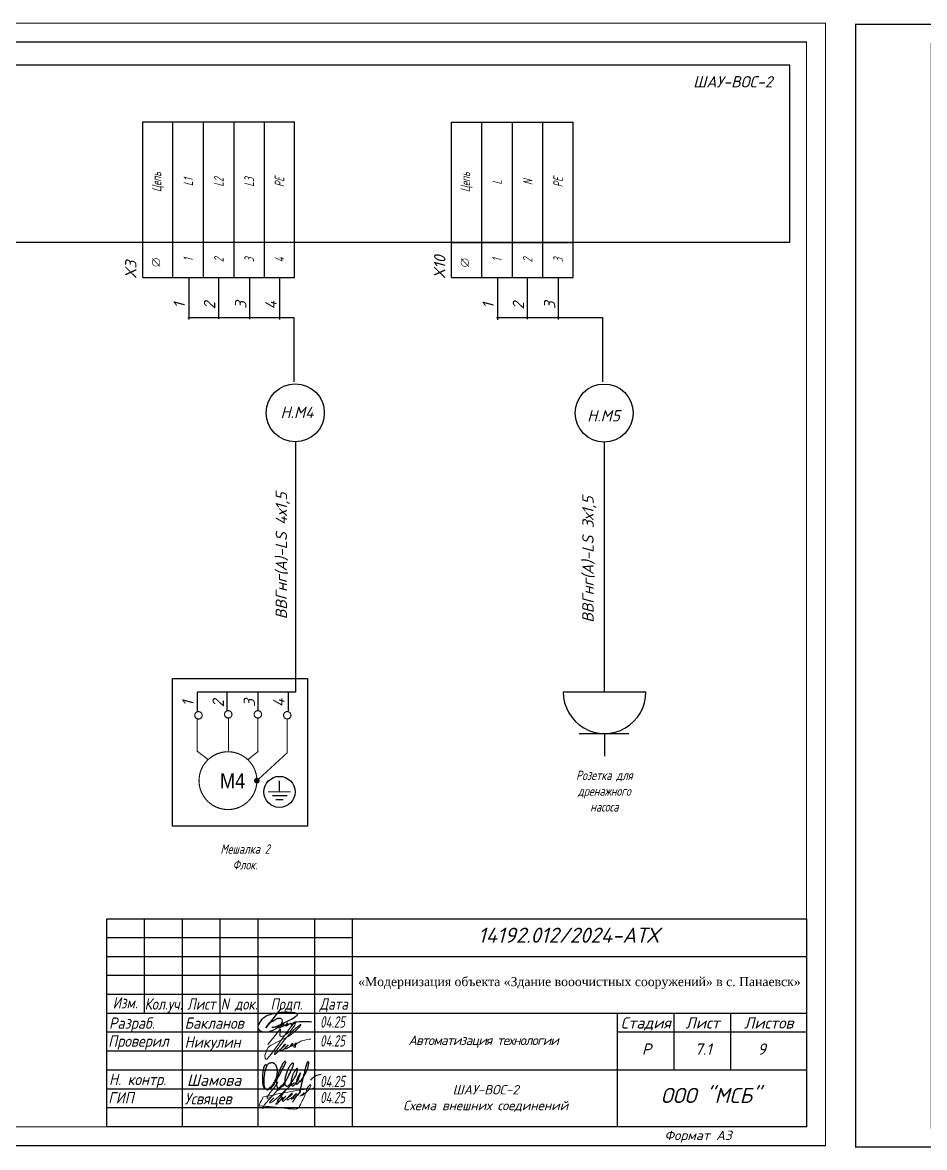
# Model space of a CAD drawing. Header units: millimetres. Extents: x 2725 to 10524, y 7125 to 11639.
# Drawn here: x 3640.4 to 3878.9, y 8695.7 to 8993.3 of the extents above; entities that cross this region are included whole.
import ezdxf
from ezdxf.enums import TextEntityAlignment as Align

# ---------------------------------------------------------------- set-up
doc = ezdxf.new("R2010")
doc.units = ezdxf.units.MM
doc.header["$LTSCALE"] = 4
doc.set_wipeout_variables(frame=1)
doc.linetypes.add('DASHED', pattern=[0.75, 0.5, -0.25])
doc.linetypes.add('SolidLine', pattern=[0])
doc.layers.add('G', color=5, linetype='Continuous')
doc.layers.add('SYMS', color=7, linetype='Continuous')
doc.layers.add('SHTAMP', color=7, linetype='SolidLine', lineweight=25)
doc.layers.add('Логотип', color=7, linetype='Continuous', lineweight=20)
doc.styles.add('ISOCPEUR', font='isocpeui.ttf')
doc.styles.add('SC', font='wromrusc.shx', dxfattribs={"width": 0.8, "height": 2.5})
doc.styles.add('Simplex00.10.00', font='simplex.shx')
doc.styles.add('Simplex25.085.15', font='', dxfattribs={"width": 0.85, "oblique": 15, "height": 2.5})
doc.styles.add('ГОСТ', font='isocpeur.ttf', dxfattribs={"oblique": 15})
doc.styles.get('Simplex25.085.15').set_extended_font_data('GOST type A')

# ---------------------------------------------------------------- blocks, each defined once
blk = doc.blocks.new('Формат А3')
at = {"color": 0, "linetype": 'Continuous', "const_width": 0.3}
for points in [[(-420, 297), (0, 297), (0, 0), (-420, 0)], [(-400, 5), (-400, 292), (-5, 292), (-5, 5)]]:
    blk.add_lwpolyline(points, close=True, dxfattribs=at)
at = {"color": 0, "linetype": 'Continuous', "style": 'Simplex00.10.00', "oblique": 15}
blk.add_text('Формат А3', height=2.5, dxfattribs=at).set_placement((-33.67, 2.75), align=Align.MIDDLE_CENTER)
blk = doc.blocks.new('*T311')
at = {"color": 0, "linetype": 'ByBlock', "lineweight": -2, "transparency": 16777216}
for p, q in [((0, 0), (0, 41.14)), ((0, 41.14), (40.16, 41.14)), ((8, 0), (8, 41.14)), ((16.08, 0), (16.08, 41.14)), ((24.16, 0), (24.16, 41.14)), ((32.16, 0), (32.16, 41.14)), ((40.16, 0), (40.16, 41.14)), ((0, 9.29), (40.16, 9.29))]:
    blk.add_line(p, q, dxfattribs=at)
at = {"color": 0, "lineweight": -2, "transparency": 16777216}
blk.add_line((0, 0), (40.16, 0), dxfattribs=at)
at = {"color": 0, "linetype": 'Continuous', "lineweight": -2, "transparency": 16777216, "char_height": 2.5, "attachment_point": 5, "rotation": 90, "style": 'Simplex25.085.15'}
for s, insert, width in [('Цепь', (4, 25.21), 28.8496), ('L2', (20.12, 25.21), 28.8496), ('L3', (28.16, 25.21), 28.8496), ('PE', (36.16, 25.21), 28.8496), ('L1', (12.04, 25.21), 28.8496), ('1', (12.04, 4.64), 6.286), ('2', (20.12, 4.64), 6.286), ('3', (28.16, 4.64), 6.286), ('4', (36.16, 4.64), 6.286)]:
    blk.add_mtext(s, dxfattribs=dict(at, insert=insert, width=width))
blk = doc.blocks.new('Клеммное соединение')
at = {"linetype": 'Continuous'}
blk.add_wipeout([(0, -1), (-0.44, -0.9), (-0.6, -0.8), (-0.71, -0.7), (-0.8, -0.6), (-0.87, -0.5), (-0.92, -0.4), (-0.95, -0.3), (-0.98, -0.2), (-0.99, -0.1), (-0.99, 0), (-0.99, 0.1), (-0.98, 0.2), (-0.95, 0.3), (-0.92, 0.4), (-0.87, 0.5), (-0.8, 0.6), (-0.71, 0.7), (-0.6, 0.8), (-0.44, 0.9), (0, 1), (0.44, 0.9), (0.6, 0.8), (0.71, 0.7), (0.8, 0.6), (0.87, 0.5), (0.92, 0.4), (0.95, 0.3), (0.98, 0.2), (0.99, 0.1), (1, 0), (0.99, -0.1), (0.98, -0.2), (0.95, -0.3), (0.92, -0.4), (0.87, -0.5), (0.8, -0.6), (0.71, -0.7), (0.6, -0.8), (0.44, -0.9)], dxfattribs=at)
at = {"color": 0, "linetype": 'Continuous', "lineweight": -2, "const_width": 0.15}
blk.add_lwpolyline([(-1.06, -1.06), (1.06, 1.06)], dxfattribs=at)
blk.add_lwpolyline([(-1, 0, 1), (1, 0, 1)], format="xyb", close=True, dxfattribs=at)
blk = doc.blocks.new('A$C67075CCA')
at = {"layer": 'Логотип', "color": 145, "lineweight": 15}
for points in [[(14.68, 5.88), (14.59, 5.72), (14.32, 5.54), (13.9, 5.39), (12.32, 5.25), (10.52, 5.01), (7.58, 4.53), (4.57, 3.92), (2.69, 3.51), (0.99, 3.21), (0.97, 3.2), (0.91, 3.09), (0.75, 2.64), (0.39, 2.01), (0.17, 1.5), (0, 1.08), (0.06, 0.83), (0.58, 0.87), (0.94, 0.82), (2.5, 0.66), (6.63, 0.27), (7.37, 0.17), (8.98, 0.01), (9.73, 0.04), (10.43, 0.44), (11, 1.49), (11.66, 2.81), (12.3, 4.37), (12.76, 5.66), (13.17, 6.18), (13.37, 6.43), (13.51, 6.47), (13.61, 6.44), (13.65, 6.35), (13.6, 6.17), (13.32, 5.44), (12.94, 4.91), (12.31, 4.31), (12.02, 4.04), (11.74, 3.86), (11.47, 3.65), (11.51, 3.77), (11.6, 3.93), (11.7, 4.03), (11.81, 4.16), (11.84, 4.27), (11.84, 4.31), (11.73, 4.27), (11.59, 4.09), (11.5, 3.97), (11.22, 3.77), (11.07, 3.64), (10.85, 3.5), (10.75, 3.43)], [(4.88, 7.15), (4.1, 5.86), (2.99, 4.52), (2.4, 3.68), (2.24, 3.43), (2.06, 3.04), (2.09, 2.83), (2.4, 2.91), (3.21, 3.31), (4.29, 4.43), (5.38, 5.75), (5.81, 6.13), (6.33, 6.54), (6.55, 6.54), (5.84, 5.79), (5.18, 5.15), (4.56, 4.72)], [(3.85, 2.96), (3.53, 2.68), (3.08, 2.24), (2.83, 1.9), (2.75, 1.71), (2.79, 1.65), (2.95, 1.64), (3.35, 1.85), (4.3, 2.56), (5.36, 3.53), (7.27, 5.24), (8.03, 6.02), (8.99, 6.81), (9.2, 6.98), (9.24, 7.01), (9.25, 6.99), (9.21, 6.9), (8.53, 6.44), (7.95, 5.92), (7.42, 5.36), (7.06, 5), (6.35, 4.19), (5.74, 3.39), (5.13, 2.67), (4.85, 2.31), (4.82, 2.18), (5.11, 2.48), (5.52, 3.04), (5.85, 3.26), (6, 3.24), (6, 3.11), (5.91, 2.85), (5.34, 2.13), (5.01, 1.71), (4.71, 1.42), (4.56, 1.3), (4.41, 1.33), (4.46, 1.45), (4.98, 2.24), (5.36, 2.86), (5.72, 3.19), (5.88, 3.25), (6.02, 3.24), (6.01, 3.12), (5.9, 2.8), (5.69, 2.53), (6.01, 2.74), (6.37, 2.96), (6.66, 3.1), (6.9, 3.35), (7.01, 3.43), (6.51, 2.86), (6.32, 2.66), (6.17, 2.44), (6.09, 2.28), (6.13, 2.11), (6.38, 2.15), (6.94, 2.57), (7.7, 3.08), (8.14, 3.43), (8.54, 3.78), (8.69, 3.97), (8.74, 4.1), (8.74, 4.22), (8.66, 4.24), (8.5, 4.12), (8.16, 3.8), (7.63, 3.18), (7.39, 2.73), (7.35, 2.5), (7.41, 2.44), (7.86, 2.6), (8.91, 3.21), (9.49, 3.64), (9.77, 3.84), (9.86, 4.07), (9.83, 4.12), (9.5, 3.85), (9.17, 3.56), (8.65, 3.08), (8.43, 2.78), (8.45, 2.66), (8.58, 2.67), (8.85, 2.79), (9.04, 2.91), (9.31, 3.07), (10.08, 3.6), (10.49, 4.02), (10.78, 4.43), (10.95, 4.69), (10.77, 4.55), (10.55, 4.25), (9.5, 2.9), (8.83, 1.86)], [(0.98, 0.05), (0.95, 0.22), (1.03, 0.5), (1.34, 1.02), (2.08, 1.97), (2.48, 2.42), (3.02, 3.02), (3.29, 3.36), (3.48, 3.5)]]:
    blk.add_spline(points, degree=3, dxfattribs=at)
blk = doc.blocks.new('Подпись Шамова')
for points in [[(107, 385), (99, 387), (86, 381), (75, 364), (65, 338), (55, 284), (48, 215), (46, 134), (49, 94), (69, 32), (78, 25), (108, 14), (122, 16), (163, 38), (191, 65), (217, 102), (244, 149), (265, 206), (271, 234), (274, 270), (273, 296), (270, 326), (260, 362), (248, 381), (236, 397), (222, 405), (205, 412), (179, 412), (156, 407), (137, 399), (123, 385), (114, 371), (98, 331), (91, 301), (81, 261), (76, 231), (70, 193), (67, 137), (69, 83), (70, 67), (89, 27), (94, 19), (110, 10), (127, 5), (150, 12), (175, 30), (198, 55), (219, 84), (236, 110), (268, 163), (302, 226), (344, 304), (377, 367), (394, 404), (398, 416), (399, 425), (396, 432), (389, 435), (378, 433), (369, 421), (358, 404), (338, 370), (320, 333), (309, 305), (297, 272), (287, 240), (278, 206), (271, 180), (261, 145), (259, 113), (259, 82), (262, 59), (275, 38), (288, 31), (305, 31), (332, 50), (373, 98), (405, 145), (463, 257), (505, 345), (517, 386), (518, 400), (512, 408), (502, 408), (488, 402), (470, 383), (441, 337), (420, 290), (400, 227), (385, 162), (382, 113), (385, 91), (391, 76), (403, 65), (417, 60), (437, 65), (458, 84), (474, 100), (541, 197), (560, 241), (575, 291), (580, 316), (578, 325), (572, 328), (565, 327), (557, 322), (552, 313), (528, 278), (507, 242), (494, 202), (480, 149), (477, 118), (483, 84), (489, 70), (500, 65), (519, 68), (532, 83), (559, 113), (582, 150), (598, 184), (610, 219), (619, 246), (621, 253), (621, 257), (618, 258), (616, 256), (613, 251), (579, 193), (564, 154), (559, 123), (556, 100), (561, 94), (568, 93), (573, 95), (580, 98), (596, 116), (608, 140), (610, 143), (610, 138), (611, 130), (620, 131), (631, 140), (633, 149), (689, 232), (730, 320), (742, 387), (749, 421), (743, 428), (736, 429), (726, 426), (716, 410), (699, 343), (680, 266), (659, 194), (643, 127), (622, 22), (609, -30)], [(777, 150), (800, 186), (853, 220), (894, 238), (935, 243)]]:
    blk.add_open_spline(points, degree=3)
blk = doc.blocks.new('A$C29F847F9')
at = {"color": 152, "ltscale": 1.2, "true_color": 0x2776bb}
for points in [[(72.37, 39.99), (68.43, 34.92), (69.46, 36.25), (70.34, 36.77), (71.05, 37.19, -0.161841), (72.21, 37.44, -0.186099), (72.48, 37.3, -0.075514), (72.68, 36.98, -0.216259), (72.68, 36.26, -0.120334), (71.72, 35.04, -0.109582), (69.08, 33.77, -0.149262), (67.29, 33.89, -0.221189), (66.44, 34.77, -0.16991), (66.44, 35.31, -0.086161), (67.49, 37.2, -0.173054), (69.54, 38.45, -0.059791), (73.56, 39.07, -0.04244), (76.04, 38.93, -0.162135), (76.72, 38.52, -0.37027), (76.72, 38.26, -0.102303), (75.24, 37.11, -0.004186), (71.29, 35.23, -0.088346), (70.48, 35.01, -0.042303), (70.22, 35.01, -0.246683), (70.04, 35.13, -0.460105)], [(72.59, 36.07, 0.022452), (72.32, 35.71, 0.097345), (71.81, 35.01, 0.63499), (71.97, 34.88, -1.190143)], [(71.97, 34.88), (72.21, 34.98, 0.188512), (73.19, 35.92, 0.453926), (73.14, 36.03, 0.310824), (73.04, 36, -0.174295), (72.95, 35.95, 0.334422), (72.41, 35.32, 0.590758), (72.56, 35.23, 0.045009), (73.65, 35.7, 0.07665), (74.17, 35.97, 0.482644), (74.21, 36.09, 0.366251), (74.05, 36.04, 0.060409), (73.69, 35.56, 0.357599), (73.7, 35.41, 0.358337), (73.82, 35.4, -0.011147), (74.32, 35.73, -0.051922), (75.05, 36.13, -0.478557), (75.22, 35.99, -0.265314), (75.14, 35.79, 0.591196), (75.16, 35.65, 0.280952), (75.4, 35.76, -0.013193), (75.69, 36.03, -0.432577), (75.85, 35.95, -1.613204)], [(72.85, 36.14), (72.59, 36.07, 2.56207)], [(75.85, 35.95), (75.82, 36.07, -0.010959), (75.79, 36.2, -0.234724), (75.82, 36.33, -0.184073), (76.01, 36.42, -0.003337), (76.21, 36.44, -0.058082), (80.63, 36.46, 0.074997)]]:
    blk.add_lwpolyline(points, format="xyb", dxfattribs=at)
blk = doc.blocks.new('A$C79DB0C6F')
at = {"color": 152, "lineweight": 20, "true_color": 0x2956c7}
for points in [[(613, 746, -0.73312), (607, 741), (578, 719), (540, 673), (510, 639), (452, 562), (361, 439), (272, 310), (180, 180), (132, 119), (97, 71), (35, 2, -0.100988), (31, 1, -0.161834), (23, 1, -0.001469), (16, 3, -0.175359), (8, 9, -0.045194), (3, 19, -0.086422), (1, 31), (0, 75), (4, 97), (17, 132), (39, 191), (66, 238, -0.087354), (124, 286), (297, 376), (390, 422), (472, 467), (542, 515), (629, 585), (700, 662), (721, 689, 0.098126), (728, 705, 0.455827), (726, 708, 0.15115), (723, 707, 0.051196), (709, 698), (634, 638), (578, 590), (485, 496), (397, 395), (262, 219), (199, 130), (191, 107, 0.114927), (191, 102, 0.234495), (193, 99, 0.374813), (198, 100), (243, 133), (305, 192), (351, 233), (381, 260), (407, 288), (415, 299, 0.118842), (418, 307, 0.254739), (417, 310, 0.245642), (414, 310, 0.022403), (406, 305), (401, 300), (384, 285), (371, 271), (333, 222), (322, 200), (319, 187, 0.212582), (320, 178, 0.263419), (328, 175, 0.109136), (338, 178, -0.005821), (353, 187), (382, 210), (423, 243), (451, 265), (472, 282), (472, 282), (473, 283, 0.390176), (473, 285, 0.271409), (470, 286, 0.034608), (467, 285, 0.081315), (453, 276, 0.016447), (419, 244, 0.122885), (409, 227, 0.174246), (409, 222, 0.181996), (414, 216, 0.324797), (441, 221), (510, 263), (549, 296), (566, 313, 0.257376), (567, 320, 0.432429), (561, 323, 0.070085), (552, 319, 0.079528), (546, 313, 0.004304), (533, 298, -0.01347), (516, 277, 0.221294), (513, 266, 0.154784), (515, 262, 0.251335), (518, 261, 0.054773), (526, 263, 0.035588), (554, 277, -0.002299), (606, 309, 0.060578), (637, 333), (628, 324), (624, 300), (622, 262, -0.152366), (616, 250, -0.170899), (608, 245, -0.141236), (599, 245, -0.175613), (587, 254, -0.291557), (598, 278, 0.049563), (614, 289, -0.05737), (648, 319, -0.045914), (729, 368, -0.02907), (899, 411, -0.09752), (930, 409, -2.988942)], [(56, 303), (180, 453), (301, 609, -0.646336), (318, 605, -0.134175), (315, 574), (301, 515, 0.147399), (303, 488, 0.115209), (314, 470, 0.261253), (330, 466, 0.00194), (381, 479), (453, 526), (512, 572), (534, 596), (604, 693), (620, 736, 0.517761), (613, 746, -0.712166)]]:
    blk.add_lwpolyline(points, format="xyb", dxfattribs=at)
blk = doc.blocks.new('*T413')
at = {"color": 0, "linetype": 'ByBlock', "lineweight": -2, "transparency": 16777216}
for p, q in [((0, 0), (0, 41.14)), ((0, 41.14), (32.16, 41.14)), ((8, 0), (8, 41.14)), ((16.08, 0), (16.08, 41.14)), ((24.16, 0), (24.16, 41.14)), ((32.16, 0), (32.16, 41.14)), ((0, 9.29), (32.16, 9.29))]:
    blk.add_line(p, q, dxfattribs=at)
at = {"color": 0, "lineweight": -2, "transparency": 16777216}
blk.add_line((0, 0), (32.16, 0), dxfattribs=at)
at = {"color": 0, "linetype": 'Continuous', "lineweight": -2, "transparency": 16777216, "char_height": 2.5, "attachment_point": 5, "rotation": 90, "style": 'Simplex25.085.15'}
for s, insert, width in [('Цепь', (4, 25.21), 28.8496), ('PE', (28.16, 25.21), 28.8496), ('L', (12.04, 25.21), 28.8496), ('N', (20.12, 25.21), 28.8496), ('1', (12.04, 4.64), 6.286), ('2', (20.12, 4.64), 6.286), ('3', (28.16, 4.64), 6.286)]:
    blk.add_mtext(s, dxfattribs=dict(at, insert=insert, width=width))

msp = doc.modelspace()

# ---------------------------------------------------------------- linework, layer by layer
at = {"color": 7, "ltscale": 0.2}
msp.add_lwpolyline([(3470.45, 8935.16), (3843.29, 8935.16), (3843.29, 8981.99), (3470.45, 8981.99)], close=True, dxfattribs=at)
at = {"ltscale": 1.2}
msp.add_lwpolyline([(3680.07, 8819.72), (3715.72, 8819.72), (3715.72, 8780.67), (3680.07, 8780.67)], close=True, dxfattribs=at)
at = {"color": 0, "linetype": 'DASHED', "const_width": 0.298}
for points in [[(3686.93, 8809.02, 1), (3686.93, 8810.98, 1)], [(3694.81, 8809.27, 1), (3694.81, 8811.23, 1)], [(3702.63, 8809.27, 1), (3702.63, 8811.23, 1)], [(3710.41, 8809.03, 1), (3710.41, 8810.99, 1)]]:
    msp.add_lwpolyline(points, format="xyb", close=True, dxfattribs=at)
msp.add_lwpolyline([(3686.6, 8808.94), (3686.6, 8809.17)], dxfattribs=at)
at = {"linetype": 'Continuous', "const_width": 0.298}
for points in [[(3686.6, 8809.08), (3686.6, 8800.42)], [(3694.85, 8809.36), (3694.85, 8800.57)], [(3705.36, 8789.73), (3711.33, 8789.73)], [(3706.49, 8788.73), (3710.47, 8788.73)], [(3707.35, 8787.69), (3709.34, 8787.69)]]:
    msp.add_lwpolyline(points, dxfattribs=at)
at = {"color": 0, "linetype": 'Continuous', "const_width": 0.298}
for points in [[(3702.63, 8809.27), (3702.63, 8800.22), (3702.63, 8800.22)], [(3710.41, 8809.03), (3710.41, 8800.04), (3710.41, 8800.04)]]:
    msp.add_lwpolyline(points, dxfattribs=at)
at = {"linetype": 'ByBlock', "const_width": 0.3}
for points in [[(3686.56, 8800.53), (3689.49, 8798.29)], [(3702.77, 8800.48), (3699.99, 8798.26)], [(3710.43, 8800.12), (3702.38, 8792.71)]]:
    msp.add_lwpolyline(points, dxfattribs=at)
msp.add_lwpolyline([(3687.08, 8792.71, 1), (3702.38, 8792.71, 1)], format="xyb", close=True, dxfattribs=at)
at = {"linetype": 'Continuous', "const_width": 0.746}
msp.add_lwpolyline([(3702, 8792.71, 1), (3702.75, 8792.71, 1)], format="xyb", close=True, dxfattribs=at)
at = {"ltscale": 1.2}
msp.add_lwpolyline([(3708.35, 8789.73), (3708.35, 8792.7)], dxfattribs=at)
msp.add_circle((3708.35, 8789.73), 4.12, dxfattribs=at)
at = {"layer": 'G', "color": 0}
for points in [[(3783.39, 8816.17), (3805.23, 8816.17)], [(3787.57, 8805.17), (3800.72, 8805.17)], [(3794.31, 8805.17), (3794.31, 8799.16)]]:
    msp.add_lwpolyline(points, dxfattribs=at)
msp.add_arc((3794.31, 8816.09), 10.92, 179.5629, 0.4371, dxfattribs=at)
at = {"layer": 'SHTAMP', "color": 0}
for points in [[(3662.7, 8756.13), (3847.7, 8756.13), (3847.7, 8701.13), (3662.7, 8701.13), (3662.7, 8756.13)], [(3672.7, 8731.13), (3672.7, 8756.13)], [(3682.7, 8701.13), (3682.7, 8756.13)], [(3692.7, 8731.13), (3692.7, 8756.13)], [(3702.7, 8701.13), (3702.7, 8756.13)], [(3717.7, 8701.13), (3717.7, 8756.13)], [(3727.7, 8701.13), (3727.7, 8756.13)], [(3727.7, 8751.13), (3662.7, 8751.13)], [(3727.7, 8746.13), (3662.7, 8746.13)], [(3847.7, 8746.13), (3727.7, 8746.13)], [(3727.7, 8741.13), (3662.7, 8741.13)], [(3727.7, 8736.13), (3662.7, 8736.13)], [(3847.7, 8731.13), (3662.7, 8731.13)], [(3797.7, 8701.13), (3797.7, 8731.13)], [(3812.7, 8716.13), (3812.7, 8731.13)], [(3827.7, 8716.13), (3827.7, 8731.13)], [(3727.7, 8726.13), (3662.7, 8726.13)], [(3847.7, 8726.13), (3797.7, 8726.13)], [(3727.7, 8721.13), (3662.7, 8721.13)], [(3727.7, 8716.13), (3662.7, 8716.13)], [(3847.7, 8716.13), (3727.7, 8716.13)], [(3727.7, 8711.13), (3662.7, 8711.13)], [(3727.7, 8706.13), (3662.7, 8706.13)]]:
    msp.add_lwpolyline(points, dxfattribs=at)
at = {"layer": 'SYMS', "linetype": 'Continuous', "ltscale": 0.2}
for p, q in [((3684.36, 8925.84), (3684.36, 8914.68)), ((3692.22, 8925.84), (3692.22, 8914.85)), ((3700.4, 8925.84), (3700.4, 8914.77)), ((3708.38, 8925.74), (3708.38, 8914.68)), ((3766.02, 8925.78), (3766.02, 8914.62)), ((3773.88, 8925.78), (3773.88, 8914.79)), ((3782.07, 8925.78), (3782.07, 8914.71)), ((3686.58, 8816.15), (3686.58, 8811.13)), ((3694.44, 8816.15), (3694.44, 8811.29)), ((3702.63, 8816.15), (3702.63, 8811.22)), ((3710.66, 8816.15), (3710.66, 8811.22))]:
    msp.add_line(p, q, dxfattribs=at)
at = {"layer": 'SYMS', "linetype": 'Continuous', "lineweight": 30, "ltscale": 0.2}
for points in [[(3684.11, 8915.28), (3712.11, 8915.28), (3712.11, 8898.26)], [(3765.77, 8915.22), (3793.77, 8915.22), (3793.77, 8898.2)], [(3686.65, 8816.23), (3712.65, 8816.23), (3712.65, 8882.31)], [(3794.31, 8816.17), (3794.31, 8816.17), (3794.31, 8882.25)]]:
    msp.add_lwpolyline(points, dxfattribs=at)
at = {"layer": 'SYMS', "linetype": 'Continuous', "ltscale": 0.2}
for centre in [(3712.53, 8890.02), (3794.19, 8889.96)]:
    msp.add_circle(centre, 7.68, dxfattribs=at)

# ---------------------------------------------------------------- block references
for name, p in [('Формат А3', (3852.7, 8696.13)), ('Формат А3', (4280.68, 8695.81)), ('*T311', (3672.19, 8925.84)), ('*T413', (3753.85, 8925.78))]:
    msp.add_blockref(name, p)
at = {"ltscale": 1.2}
for name, p in [('A$C29F847F9', (3636.31, 8692.44)), ('A$C67075CCA', (3703, 8705.81))]:
    msp.add_blockref(name, p, dxfattribs=at)
for name, p, xscale, yscale, zscale in [('A$C79DB0C6F', (3704.52, 8718.99), 0.013, 0.013, 1.3), ('Подпись Шамова', (3703, 8710.81), 0.01754436356043352, 0.01754436356043352, 0.01754436356043352)]:
    msp.add_blockref(name, p, dxfattribs=dict(xscale=xscale, yscale=yscale, zscale=zscale))

# ---------------------------------------------------------------- texts
at = {"linetype": 'Continuous', "style": 'SC', "width": 0.9}
msp.add_text('M4', height=3.98, dxfattribs=at).set_placement((3692.63, 8790.68))
at = {"layer": 'SHTAMP', "color": 0, "style": 'ISOCPEUR'}
for s, height, p in [('14192.012/2024-АТХ', 4, (3784.72, 8749.82)), ('Р', 3, (3805.4, 8720.19)), ('7.1', 3, (3820.4, 8720.19)), ('9', 3, (3835.87, 8720.19)), ('ООО "МСБ"', 4, (3822.37, 8707.43))]:
    msp.add_text(s, height=height, dxfattribs=at).set_placement(p, align=Align.CENTER)
at = {"layer": 'SHTAMP', "color": 0, "style": 'ISOCPEUR', "width": 0.829916}
msp.add_text('Изм.', height=3, dxfattribs=at).set_placement((3664.28, 8732.44), (3670.85, 8732.44), align=Align.FIT)
at = {"layer": 'SHTAMP', "color": 0, "style": 'ISOCPEUR'}
for s, width, p in [('Лист', 0.829916, (3687.7, 8733.63)), ('N док.', 0.829916, (3697.7, 8733.63)), ('Подп.', 0.829916, (3710.2, 8733.63)), ('Дата', 0.829916, (3722.7, 8733.63)), ('Кол.уч.', 0.829916, (3677.7, 8733.63)), ('04.25', 0.7, (3722.41, 8728.87)), ('04.25', 0.7, (3722.41, 8723.87)), ('04.25', 0.7, (3722.41, 8713.13)), ('04.25', 0.7, (3722.41, 8708.87))]:
    msp.add_text(s, height=3, dxfattribs=dict(at, width=width)).set_placement(p, align=Align.MIDDLE_CENTER)
at = {"layer": 'SHTAMP', "color": 0, "style": 'ISOCPEUR', "width": 0.9}
for s, p in [('Разраб.', (3663.28, 8728.57)), ('Бакланов', (3683.28, 8728.57)), ('Никулин', (3683.28, 8723.57)), ('Н. контр.', (3663.28, 8713.67)), ('Усвяцев', (3683.28, 8708.57))]:
    msp.add_text(s, height=3, dxfattribs=at).set_placement(p, align=Align.MIDDLE_LEFT)
at = {"layer": 'SHTAMP', "color": 0, "style": 'ISOCPEUR'}
for s, p in [('Стадия', (3805.2, 8728.63)), ('Лист', (3820.2, 8728.63)), ('Листов', (3837.7, 8728.63))]:
    msp.add_text(s, height=3, dxfattribs=at).set_placement(p, align=Align.MIDDLE_CENTER)
at = {"layer": 'SHTAMP', "color": 0, "style": 'ISOCPEUR', "width": 0.9}
for s, p in [('Проверил', (3663.06, 8722.32)), ('ГИП', (3663.06, 8707.32))]:
    msp.add_text(s, height=3, dxfattribs=at).set_placement(p)
at = {"layer": 'SHTAMP', "color": 0, "attachment_point": 5, "style": 'ISOCPEUR'}
for s, insert, char_height, width in [('\\pi2.48784;{\\fTimes New Roman|b0|i0|c204|p18;\\C256;«Модернизация объекта «Здание вооочистных сооружений» в с. Панаевск» }', (3786.4, 8739.15), 2.4, 122.4841), ('\\A1;{\\T0.9;Автоматизация технологии}', (3762.21, 8723.68), 2.5, 70.2979), ('\\A1;ШАУ-ВОС-2 \\PСхема внешних соединений', (3762.87, 8708.66), 2.5, 70.3441)]:
    msp.add_mtext(s, dxfattribs=dict(at, insert=insert, char_height=char_height, width=width))
at = {"layer": 'SHTAMP', "color": 0, "insert": (3683.87, 8714.97), "char_height": 3, "width": 11.61, "attachment_point": 1, "line_spacing_factor": 1.022766, "style": 'ISOCPEUR'}
msp.add_mtext('\\pt13.716,27.432,41.148,54.864,68.58,82.296,96.012,109.728,123.444,137.16,150.876,164.592,178.308,192.024,205.74,219.456,233.172,246.888,260.604,274.32,288.036,301.752,315.468,329.184,342.9,356.616,370.332,384.048,397.764,411.48,425.196,438.912;Шамова', dxfattribs=at)
at = {"layer": 'SYMS', "linetype": 'Continuous', "ltscale": 0.2, "style": 'ГОСТ', "oblique": 15}
for s, p in [('ШАУ-ВОС-2', (3817.71, 8976.09)), ('Н.М4', (3708.64, 8888.65)), ('Н.М5', (3789.71, 8887.74))]:
    msp.add_text(s, height=3, dxfattribs=at).set_placement(p)
for s, p in [('X10', (3752.22, 8925.4)), ('X3', (3670.55, 8925.46)), ('2', (3691.36, 8917.38)), ('3', (3699.61, 8917.48)), ('4', (3707.59, 8917.38)), ('2', (3773.02, 8917.32)), ('3', (3781.27, 8917.42)), ('1', (3683.36, 8917.66)), ('1', (3765.02, 8917.6)), ('ВВГнг(А)-LS 4х1,5', (3710.35, 8835.41)), ('ВВГнг(А)-LS 3х1,5', (3791.41, 8834.5)), ('1', (3685.64, 8812.38)), ('2', (3693.64, 8812.1)), ('3', (3701.89, 8812.2)), ('4', (3709.71, 8812.17))]:
    msp.add_text(s, height=3, rotation=90, dxfattribs=at).set_placement(p)
at = {"layer": 'SYMS', "linetype": 'Continuous', "char_height": 2.5, "width": 19.4768, "attachment_point": 2}
for s, insert in [('{\\Fsimplex|c204;\\Q15;\\W0.75;\\C0;Розетка для дренажного насоса}', (3794.23, 8795.37)), ('{\\Fsimplex|c204;\\Q15;\\W0.75;\\C0;Мешалка \\Fsimplex|c0;2\\P\\Fsimplex|c204;Флок.}', (3699.24, 8775.87))]:
    msp.add_mtext(s, dxfattribs=dict(at, insert=insert))

# ---------------------------------------------------------------- next in the draw order: block references
at = {"rotation": 90}
for p in [(3675.71, 8929.82), (3757.37, 8929.76)]:
    msp.add_blockref('Клеммное соединение', p, dxfattribs=at)

doc.saveas('drawing.dxf')
